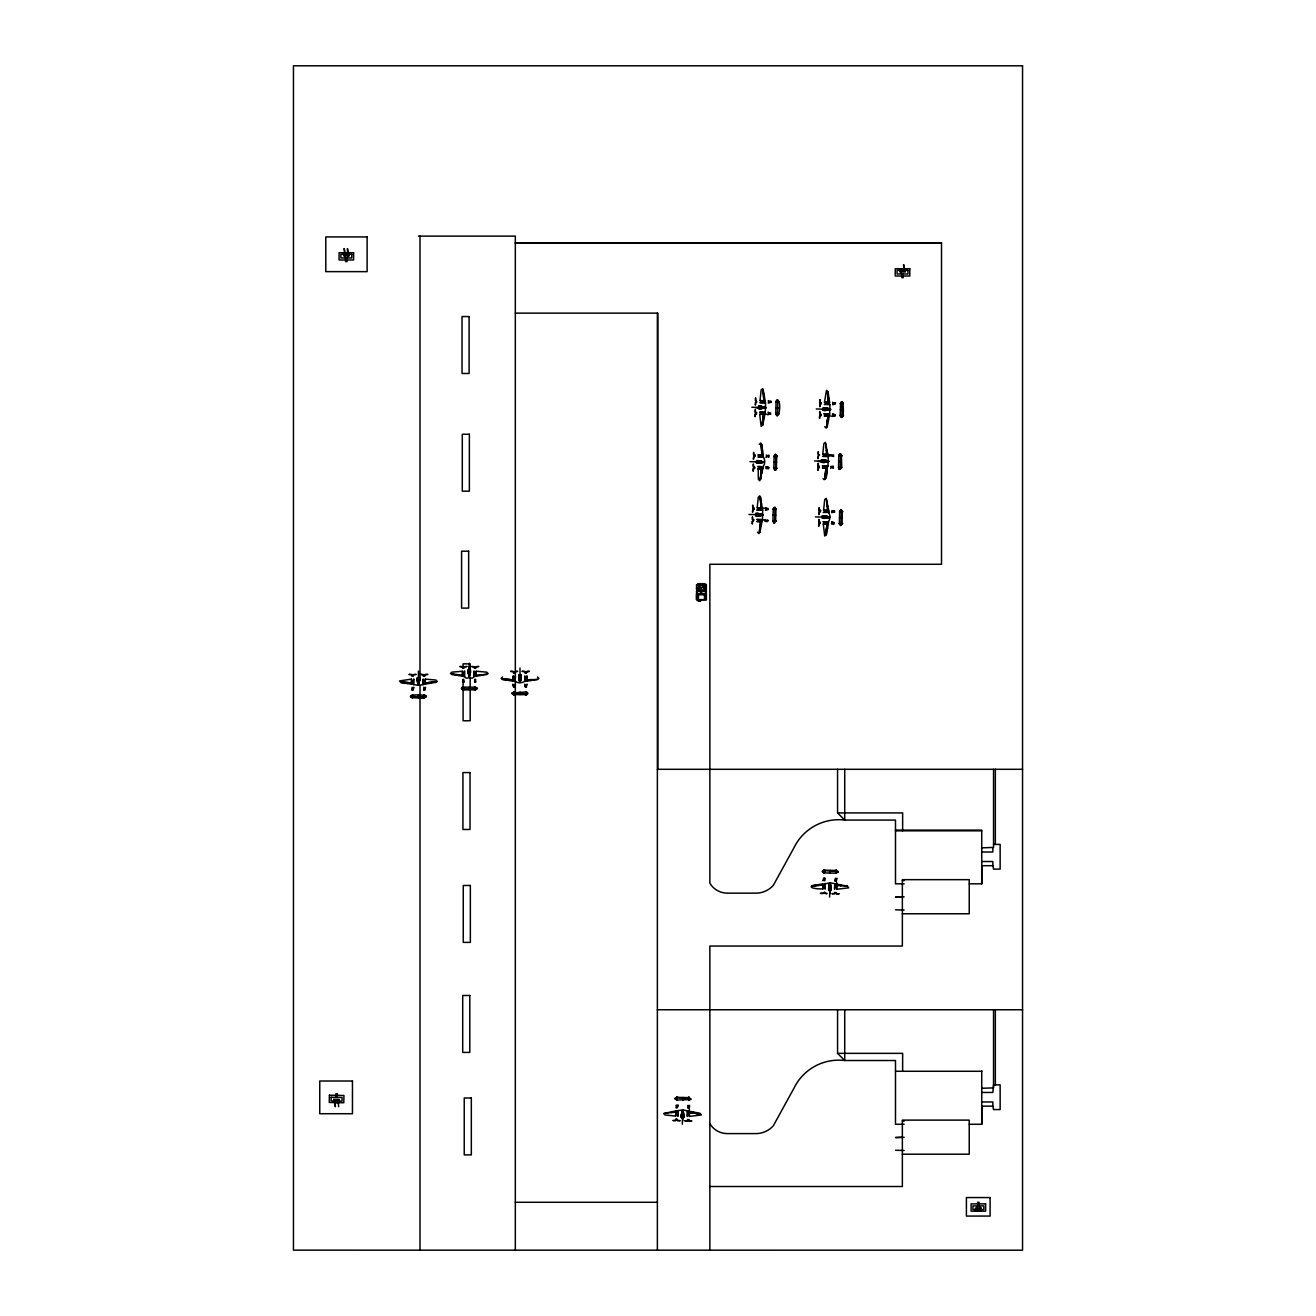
<?xml version="1.0" encoding="UTF-8"?>
<svg xmlns="http://www.w3.org/2000/svg" width="1316" height="1316" viewBox="0 0 1316 1316"><rect width="100%" height="100%" fill="white"/><g stroke="black" fill="none" stroke-linecap="round" stroke-linejoin="round"><path stroke-width="1.5" d="M677.839 1116.264L677.773 1110.655L682.659 1109.931L683.629 1117.662L683.596 1114.06M699.257 600.803L697.727 599.783L700.671 600.803C699.98 601.692 700.885 598.846 700.507 599.948L699.783 601.001L699.783 599.783M698.072 599.783L698.944 600.82L698.385 599.932M698.089 600.984L698.977 599.932M699.503 600.82L699.553 599.932M700.046 600.014L699.01 599.783M700.309 600.82L700.359 599.932M754.562 468.578L753.838 466.736L754.677 467.164M820.378 510.23C821.661 512.171 818.618 508.733 820.46 511.48M821.217 404.094C820.608 402.137 820.987 404.555 820.312 403.041M825.099 883.858L829.968 882.789L830.906 890.488L830.281 883.678L830.807 885.981M835.94 872.919L836.186 869.942L835.907 873.182L824.49 872.903L824.375 869.646L824.375 872.788M675.898 1111.017L675.684 1116.067L675.898 1110.918L663.659 1113.5L665.057 1114.965L675.634 1116.083M688.992 1100.357L688.877 1097.083L688.992 1100.357L690.785 1099.337L689.239 1097.643L677.082 1097.347L676.786 1100.061L675.009 1098.597L677.066 1097.33L677.181 1100.044L677.049 1096.754L677.181 1100.044L688.745 1099.567L688.893 1100.489M824.375 872.146L824.359 869.613L824.194 872.985M413.29 675.963L411.612 675.256M425.019 675.963L423.176 675.898L425.216 675.256M424.591 675.848L424.624 675.141M463.709 667.952C462.311 666.62 465.831 668.1 462.475 667.36M474.188 668.051L476.079 667.36M474.467 667.245L475.454 667.952C475.783 666.719 473.76 666.751 475.866 668.067M514.869 672.904C513.306 672.229 515.247 672.015 513.421 672.904M514.441 672.904L514.869 672.098M525.133 672.904C527.124 671.489 524.508 672.41 526.745 672.015C523.834 673.808 525.709 672.344 526.597 672.904M526.219 672.805L525.133 672.098M752.472 512.171L752.818 509.21L752.653 511.973M753.377 459.333L753.723 456.372L753.558 459.152M755.318 404.933L755.664 401.972L755.499 404.752M818.042 458.642L818.388 455.681L818.207 458.462M818.881 514.605L819.243 511.644L819.062 514.424M819.736 406.66L820.098 403.699L819.917 406.479M411.694 684.238L411.513 679.105L399.521 680.931L400.936 682.51L411.694 684.238L411.497 681.688M462.558 676.128L462.459 671.242L462.558 676.342L450.368 673.595L451.816 672.163L462.426 671.226M513.273 681.178L513.191 676.062L513.273 681.178L502.531 679.451L501.1 678.431L502.531 677M665.106 1113.089L675.93 1112.234M753.772 520.165C751.765 522.156 754.052 517.895 752.999 521.383M753.904 468.545L754.677 467.328M755.845 414.145L756.684 412.5M812.416 885.948L823.076 884.977L812.416 885.948L823.207 883.776L822.944 888.942L823.224 884.599M818.568 467.854L818.585 466.259M821.069 415.691L821.036 414.672L820.279 415.872M754.66 467.97L753.558 467.854M820.23 523.209L819.259 522.337M754.167 456.619L755.022 455.171L754.035 455.336M753.92 509.588L754.117 508.437M774.91 456.504L777.411 456.389L774.121 456.52L773.857 467.937L776.358 468.249L776.736 455.385L775.206 454.382L774.104 456.126L777.411 456.405L775.881 456.29L775.552 468.085L777.131 468.216L775.601 468.134M775.7 413.833C779.171 421.91 782.165 399.126 776.72 400.163C773.331 403.765 784.846 401.166 775.897 401.824M821.036 415.313L820.115 414.392M840.036 415.56L843.457 415.56L840.217 415.264L840.496 403.848L843.194 403.749L842.405 401.841L840.825 402.351L840.48 403.453L843.49 403.749M839.624 511.398L842.339 511.677L841.089 509.637L839.624 511.398L842.931 511.661L839.641 511.792L839.361 523.209L842.635 523.488L839.18 523.505M755.006 456.274L754.15 456.257L755.022 455.171M755.861 412.533L755.647 413.306M820.181 522.616C819.769 521.728 818.996 524.887 819.358 522.008M400.936 682.51L411.579 683.02L407.499 682.56L407.499 683.53M451.799 674.615L462.607 675.042M502.531 679.451L513.174 679.961L502.531 678.842M418.768 684.32L419.426 681.293A11.334 10.512 -54.5 0 0 419.59 679.122L419.59 677.674L418.751 684.435M520.363 681.26L521.169 674.631L520.675 679.55L519.327 679.55L518.833 674.631L519.655 681.26M675.601 1119.932L677.411 1120.13L676.21 1119.209C678.398 1119.735 675.585 1121.298 676.934 1119.159L676.375 1120.229M755.845 413.882L755.697 412.665M755.976 400.936L755.976 402.351L756.947 401.874M818.552 467.591L819.407 466.209M824.589 892.857L824.606 892.034M335.054 1102.446L335.103 1100.16M336.419 1102.479L336.468 1100.192M336.995 1097.363L337.225 1095.192M337.176 1097.363L337.439 1093.744L335.991 1093.711L335.909 1097.347L336.304 1095.899M337.784 1102.512L337.834 1100.225M412.55 698.056L412.319 695.029L410.543 696.082L411.513 697.612L424.328 698.335L424.525 695.029L426.335 696.444L424.311 697.727L424.525 695.029M475.29 686.952L475.092 688.844L474.994 687.166L463.561 687.166L463.397 690.308M525.956 693.581L525.923 695.292L525.709 692.002L514.161 692.841L513.997 691.788M820.263 415.247L820.213 414.063M424.394 696.641C424.344 699.536 424.245 697.085 424.147 695.309C403.732 693.729 414.244 697.48 424.377 697.776M474.138 676.671C472.592 661.471 478.136 682.083 469.286 677.395L470.437 669.795L469.286 677.395C460.485 682.247 465.996 661.372 464.416 676.621M525.972 693.779C525.956 698.039 525.528 687.857 525.874 694.667L513.092 694.552L512.121 693.022L513.898 691.969L514.079 695.292L513.898 691.969M671.67 1112.563L671.686 1111.543M676.26 1119.209L675.667 1120.081L675.832 1119.143M676.802 1110.984L676.868 1110.967M687.495 1110.803L687.297 1116.478L687.495 1110.836L682.659 1109.931L681.293 1117.613L681.507 1114.01M682.313 1124.259L682.659 1109.898L681.54 1113.994A11.334 10.676 -63.5 0 0 681.326 1116.182L681.918 1117.926L682.938 1116.248M682.889 1100.176L682.955 1097.495M682.823 1120.755L682.971 1115.261M682.971 1117.597L683.004 1116.248M682.905 1117.695L683.662 1116.33A11.334 10.676 66.3 0 0 683.563 1114.043L682.988 1110.901M687.396 1120.377L688.992 1120.278L687.725 1120.409M688.515 1111.082L688.219 1114.52L688.794 1111.79M688.597 1100.324L688.729 1098.613M688.515 1120.755L689.008 1119.455M689.206 1113.188L689.354 1111.23L700.063 1113.32L701.428 1114.965L689.321 1116.396L689.337 1109.273M689.255 1112.612L700.03 1113.928L693.499 1113.023L693.532 1112.069M757.917 462.278L756.585 461.291M757.013 515.115L757.029 514.227M775.897 413.652L779.039 413.816L775.798 413.537L776.062 402.12L779.319 402.005L776.177 402.005M776.062 521.021L774.68 520.939L774.91 509.276L776.21 509.193L773.216 509.358L772.953 520.774L776.226 521.037L773.726 520.823M775.93 413.537L779.023 413.816L777.526 413.849L777.756 402.054L776.045 401.725M775.387 509.276C777.591 507.631 769.811 507.318 775.93 509.226L775.634 521.416L773.923 522.962L772.903 521.169L775.634 521.021L774.63 520.922M776.062 413.569L777.953 413.866L775.897 413.833M827.501 410.164C833.521 408.569 821.464 412.352 823.224 409.144C821.513 405.706 833.735 410.362 827.451 408.322M822.599 460.715L821.233 461.62M824.31 408.733L822.582 409.671L824.293 410.345A11.334 10.676 -23.7 0 0 826.481 410.23M823.438 516.678L822.072 517.599M827.254 410.181L827.846 408.585L825.79 408.125M818.98 885.421L818.996 884.401M824.392 893.021C820.033 892.413 832.419 894.37 824.342 893.301M824.375 870.205C819.523 870.221 825.724 875.93 824.375 870.205L836.548 870.501L838.144 871.834L836.302 873.215L836.186 871.834M836.154 870.485L836.203 873.265L836.154 870.485L836.104 871.422L824.293 870.583L824.49 872.903L824.31 870.386M829.59 883.743L828.619 890.471L829.968 882.789L834.805 883.661L834.657 885.471M829.277 890.438L830.248 889.106L830.133 893.613M829.623 897.117L829.968 882.756L828.965 885.948L829.639 883.579M830.199 873.034L830.264 870.353M838.621 455.533L842.026 455.698L840.546 455.632L840.2 467.394L841.796 467.525L840.463 467.591M842.882 415.494C841.5 415.527 843.095 415.659 840.118 415.56C846.517 426.4 841.401 381.179 841.927 415.428L843.457 415.543L840.628 415.297M830.215 890.554L830.972 889.188A11.334 10.676 66.3 0 0 830.873 886.918M838.407 467.542L841.746 467.525L841.385 454.694L839.871 453.691L838.769 455.435L842.026 455.714L839.164 455.714M842.668 403.765L842.816 403.667M841.319 511.727L841.039 523.373L842.602 523.488L841.105 523.521L842.043 523.85L840.694 525.446L839.328 523.604L842.059 523.455L842.322 511.71L839.641 511.792L842.322 511.71M841.812 511.71L842.322 511.611M834.689 881.013L835.446 878.2M835.676 884.22L835.759 884.039M835.907 873.051L836.219 870.518M836.269 880.996L836.96 878.249L836.252 879.203M836.548 885.734L836.647 882.131M840.809 885.948L840.842 884.944L836.663 884.089L836.713 889.287L848.738 887.823L847.372 886.178L840.842 884.944M463.429 687.774L463.561 687.166M514.243 693.055L514.276 692.43M754.101 509.111C752.62 508.173 753.805 508.65 753.032 508.535M755.022 455.566L754.232 454.941M753.328 507.779L754.101 508.058M819.621 454.744C818.42 454.086 818.815 456.57 818.601 455.023M819.753 510.23L819.457 510.986M412.319 695.029L412.566 697.776L412.434 696.641M463.281 687.034C460.304 686.491 462.048 691.574 463.462 689.173M514.062 695.128L514.145 694.174M687.61 1120.245L687.626 1119.455M836.515 893.12L834.936 892.314M463.61 673.085L463.462 676.589L463.939 673.101M836.663 889.271L836.663 884.22M419.475 681.211L418.866 677.756M470.388 672.427L469.713 669.86M463.38 689.847L463.166 687.149L463.38 689.847L475.57 689.847L477.165 688.186L475.389 687.149L475.191 690.456L475.257 688.745L463.462 688.877L463.364 690.258M521.12 677.263L520.445 674.697M776.539 468.183C776.292 472.921 770.896 466.802 776.539 468.183L773.808 468.332M820.477 510.838L819.588 510.279L820.345 512.039M847.372 886.178L836.565 885.471M525.972 692.841L526.022 691.788M755.203 409.72L755.4 412.698L755.368 409.918M753.262 464.12L753.459 467.098L753.426 464.318M752.357 516.958L752.555 519.935L752.522 517.155M819.621 411.464L819.835 414.425L819.786 411.645M817.927 463.429L818.124 466.407L818.091 463.627M818.766 519.409L818.98 522.37L818.93 519.59M412.665 696.115L412.714 695.062M419.623 679.369L419.097 682.609L417.748 682.609L417.287 677.74L418.422 685.274L423.291 684.6L423.226 678.99L423.176 682.724M463.512 688.219L463.561 687.314M470.47 671.489L469.944 674.73L468.611 674.73L468.118 669.795L469.434 677.033M463.38 690.406L463.413 689.14M475.158 690.308L475.158 688.761L475.175 690.406M476.014 676.21L476.178 671.209L486.755 672.163L488.187 673.595L476.014 676.342L476.145 671.226M688.811 1098.005C692.397 1097.199 676.868 1098.909 677.016 1097.33M829.343 890.537L828.636 889.04A11.334 10.676 -63.5 0 1 828.85 886.869M836.038 872.804L836.088 871.834M755.795 412.994L756.651 413.948M769.778 413.882C772.887 415.363 767.82 412.385 767.902 414.688M768.116 456.537C771.242 458.1 765.928 454.958 766.241 457.359M832.666 402.318C832.403 404.604 837.65 401.89 834.574 403.222M830.972 455.879L833.719 456.504M830.922 454.793L833.768 455.056M830.626 466.522L833.456 466.259L832.502 466.933M419.508 680.504L419.59 678.776M767.656 455.912L766.323 454.991L766.603 455.879M834.015 403.239L832.715 402.515M425.348 681.524L425.331 679.105L435.892 680.043L437.323 681.491L425.15 684.238L425.282 679.105M681.326 1116.527L681.408 1114.997M761.224 520.593L758.74 520.544L761.471 520.971M826.826 467.213L824.326 466.538L827.04 467.443M827.632 523.044C830.264 523.34 821.48 522.436 827.896 523.406M828.636 889.386L829.228 885.553L830.56 885.586L831.021 888.81M424.426 694.848L424.278 697.776L424.13 695.062M762.457 456.126C765.813 455.928 755.433 456.734 762.671 455.764M755.45 398.189L755.598 400.936L755.68 398.008M753.509 452.589L753.657 455.336L753.739 452.408M752.604 505.426L752.752 508.173L752.834 505.229M819.884 399.916L820.033 402.663L820.115 399.735M818.174 451.898L818.322 454.645L818.404 451.717M819.029 507.861L819.177 510.608L819.259 507.68M824.211 872.788L824.26 871.916M418.077 684.32L417.501 682.132L418.422 685.274L419.343 682.132L418.422 685.274L413.553 684.6L413.767 678.941L413.405 682.807M463.725 668.067L464.153 667.261M524.771 679.73C525.972 683.843 512.746 684.106 515.296 678.694M410.543 696.082L410.658 696.904M514.194 693.68L514.26 692.759M521.218 676.194L520.527 680.849M771.061 401.347L769.218 401.544M770.765 413.076L767.952 412.319L769.317 413.24M768.215 508.585L765.402 507.811L766.373 508.782M835.38 404.061L832.6 404.686L833.637 403.782M834.525 512.006L831.745 512.631L832.173 511.76M688.679 1099.271L688.646 1099.534M413.553 684.55L413.405 682.823M515.148 681.507L515.346 675.898L515.313 678.661M688.827 1097.643L688.745 1098.35M525.561 672.246L525.495 672.904M461.406 688.186L461.505 689.025M512.121 693.022L512.237 693.861M525.89 694.683C527.913 687.232 527.222 699.569 526.104 691.969M423.982 675.963L423.982 675.092L423.555 675.963M676.885 1100.209L676.967 1097.857M475.389 687.149L475.175 689.847L475.092 688.827M514.095 694.009L514.062 694.371M681.293 1116.001L682.116 1111.28M824.474 879.384C825.033 874.4 825 883.76 824.408 879.861M425.15 684.238L425.348 681.556M526.729 681.178L526.91 676.046L526.729 681.178L537.487 679.451L538.918 678.431L537.471 677M688.942 1106.345L689.584 1105.391L689.255 1108.22M418.11 684.485L417.402 681.293A11.334 10.512 54.5 0 1 417.254 679.122L417.978 677.756M518.882 677.263L519.573 674.697M690.785 1099.337L690.703 1098.498M838.095 872.195L838.012 871.357M676.786 1100.061L677.066 1097.33L677.115 1098.35M413.043 690.061L413.734 687.215L413.043 689.913M424.772 690.061L425.479 687.215L424.772 689.913M514.391 685.011L515.329 684.155L514.622 687.001M526.12 685.011L527.058 684.155L526.367 687.001M760.023 400.574L761.141 389.997L762.622 388.598L765.205 400.837L760.039 400.623L765.073 400.821M757.177 507.762L758.296 497.234L759.76 495.819L762.359 508.075L757.193 507.861L762.227 508.058M828.981 398.37L829.623 402.564L824.474 402.367L826.481 390.326L828.06 391.773L828.981 398.37L827.961 398.337L828.06 391.773M822.747 454.3L823.865 443.706L825.329 442.308L827.912 454.546L822.747 454.3L827.78 454.53M823.586 510.213L824.704 499.669L826.185 498.27L828.767 510.509L823.602 510.312L828.636 510.509M834.574 886.54L834.607 889.336L834.805 883.661M831.021 889.501L830.955 887.922M836.203 879.664L836.269 881.062M676.539 1107.48C675.782 1110.013 676.375 1102.463 676.556 1106.032M827.6 468.002C822.401 471.737 825.757 490.753 826.761 467.953C828.307 468.315 826.234 483.63 823.026 478.629M688.334 1107.266L687.873 1108.105M823.915 879.845L822.961 880.733L823.717 877.92M819.424 523.817L820.213 523.636M754.134 456.422L754.216 455.221M818.42 466.374L818.42 467.789L819.375 467.674M767.919 414.688L769.301 413.833M766.274 457.359L766.669 456.488M824.902 478.679L826.382 468.085L822.418 467.97L826.3 467.92L825.741 472.148L826.744 472.181M830.643 468.414C830.676 466.127 835.594 469.072 832.485 467.591M525.857 694.42L525.857 693.581L525.857 694.568M755.236 416.662L755.351 413.783L755.022 416.465M753.295 471.062L753.41 468.183L753.081 470.865M752.39 523.9L752.439 520.955L752.176 523.702M819.654 418.389L819.72 415.461L819.44 418.208M817.96 470.371L818.009 467.443L817.73 470.174M818.799 526.334L818.865 523.406L818.585 526.153M756.996 510.016L762.704 509.934L762.457 519.672L756.782 519.458L762.425 519.672M823.405 512.45C832.37 507.861 832.008 526.252 823.191 521.909M411.513 679.105L411.48 681.524M753.838 519.738L753.015 519.705M821.118 414.227L820.115 415.675M681.672 1112.991L683.251 1112.727L683.711 1115.935M677.839 1116.248L677.773 1110.655M761.141 412.056L765.27 412.434L765.55 402.712L759.858 402.647L765.501 402.712M761.536 466.933C765.682 467.46 766.126 454.859 760.73 457.211M824.03 413.833L829.639 414.162L829.968 404.44L824.277 404.374L829.935 404.44M823.865 465.782L827.978 466.144L828.258 456.422L822.582 456.356L828.225 456.422M412.056 689.913L412.221 689.008M423.801 689.913L423.966 689.008M462.919 682.033L463.084 681.129M474.665 682.033L474.813 681.129M513.651 686.853L512.944 684.155L513.651 687.001M525.38 686.853L524.689 684.155L525.38 687.001M412.056 690.061L412.171 687.297M423.801 690.061L423.9 687.166M462.919 682.165L463.018 679.286M474.665 682.165L474.763 679.286M689.403 1116.412L689.354 1111.23M764.037 418.455L762.786 424.986L761.141 426.368L759.71 414.26L764.876 414.293L764.02 418.455L763.017 418.439L762.786 424.986M758.69 468.874L762.836 468.677L759.76 480.801L758.361 479.32L758.246 468.578M762.03 521.514L756.848 521.531L762.03 521.514L759.941 532.223L758.855 533.622L757.457 532.158M829.195 416.021L824.129 416.037L829.294 416.021L827.205 426.729L826.119 428.128L824.721 426.664M827.6 528.144L826.349 534.674L824.721 536.04L823.273 523.933L828.438 523.965L827.6 528.144L826.58 528.111L826.349 534.674M698.467 590.473L698.829 591.394L699.174 590.473M677.921 1105.144L677.214 1107.924L677.921 1105.111M524.87 681.507L524.804 675.93L524.706 678.661M463.791 679.418L463.906 682.165M475.537 679.286L475.635 682.165M828.817 403.321L826.3 403.88L829.047 403.107M344.496 253.56L344.627 253.314M344.348 248.609L344.693 252.376L344.118 248.642M348.148 252.261L347.556 248.675M904.322 268.349L903.747 264.713M980.19 1210.342L980.255 1210.457M346.881 257.952L346.881 260.14L345.795 260.14L345.976 257.952M978.726 1204.453L978.726 1205.9M335.218 1106.608L334.955 1102.824L335.465 1106.575M338.261 1102.166L338.245 1102.035M835.495 881.046L835.611 879.664M681.737 1112.514L682.033 1111.494M426.187 696.904L426.302 696.082M477.05 689.025L477.165 688.186M527.765 693.861L527.88 693.022M675.174 1098.12L675.042 1098.959M822.484 870.978L822.352 871.817M764.744 413.602L761.586 413.306L764.744 413.306M829.245 415.116L826.004 415.182L829.113 415.116M765.106 401.742L765.04 401.512M827.83 455.451L828.027 455.385M828.603 511.644L825.445 511.2L828.883 511.496M519.491 680.849L519.08 679.072L520.001 682.214L520.939 678.974L520.001 682.214L519.491 680.948M417.32 678.036L419.508 678.036M518.932 674.993L521.103 674.976L520.001 674.976M819.407 522.518L820.263 522.172M478.794 666.603L475.685 666.768L478.415 666.422M759.2 444.397L760.664 442.999L761.684 444.446L763.264 455.237L758.098 455.023L763.264 455.237M698.303 584.386L698.352 588.581L696.542 589.65L696.542 584.649L706.363 584.649L706.363 589.732M338.344 1103.236L338.656 1106.723M697.529 589.798L698.352 588.548L696.542 588.515L698.944 588.581L698.878 584.649M704.537 584.649L704.537 588.581L706.363 591.213L706.363 599.734L696.542 599.734L696.542 591.213L698.352 588.581M424.476 684.123L423.851 680.981L424.311 684.419M409.095 674.549L412.023 674.647L409.276 674.302M459.942 666.669L462.887 666.768L460.139 666.422M510.674 671.505L513.602 671.604L510.855 671.259M413.29 675.141L412.204 675.848C413.257 674.203 412.204 675.404 411.826 675.963M838.835 893.959L836.104 893.679L839.032 893.728M691.525 1121.1L688.794 1120.821L691.722 1120.87M762.359 508.979L759.019 509.374L762.457 509.045M976.587 1209.42L972.919 1209.536L972.919 1205.9L983.825 1205.9L983.825 1209.536L976.916 1209.536M514.112 681.063L514.178 681.244M526.334 677.937L525.347 677.954L525.906 681.359M832.09 893.761L835.068 893.564L832.288 893.597M684.781 1120.903L687.758 1120.706L684.978 1120.738M412.665 684.123L412.517 684.287M415.84 674.499L413.06 674.746L416.021 674.351M466.686 666.603L463.923 666.85L466.884 666.472M517.418 671.44L514.638 671.686L517.616 671.308M981.736 847.833L993.547 847.438L993.547 769.301M981.736 1088.283L993.547 1087.888L993.547 1009.75M992.84 847.833L992.84 852.011L981.736 852.011M981.736 1092.461L992.84 1092.461L993.547 1084.861L1000.144 1084.845L1000.144 1109.569L993.547 1109.569L992.84 1106.147L981.736 1106.147L981.736 1124.275L969.234 1124.275M840.332 469.351C842.783 464.087 836.219 469.598 839.493 469.434M676.079 1119.965L676.687 1120.048M427.749 674.549L424.821 674.647L427.568 674.302M529.345 671.505L526.4 671.604L529.147 671.259M764.843 408.059L765.813 407.434M824.639 407.976L830.61 409.325L827.961 410.082M760.878 462.837L763.264 462.327L756.47 462.804L764.234 461.998L756.552 460.633L764.234 461.998L761.043 462.837M825.543 462.163L828.537 461.143M762.967 514.671L760.237 515.658M762.819 408.437L765.205 407.927M827.928 461.636L825.691 462.146M759.974 515.675L763.329 514.819L760.023 513.816M826.399 518.126L829.754 517.27L826.432 516.25M760.171 460.88A11.334 10.676 26.5 0 0 757.983 460.666L756.486 461.373M762.951 514.967L758.46 513.569L755.581 514.194M829.376 517.402L824.869 516.004L822.006 516.645M761.997 515.296L757.325 515.856L761.931 515.313M828.406 517.747L826.645 518.109M475.504 682.066L475.471 681.129M765.797 407.73L763.132 406.611M830.231 409.473L827.287 408.305M763.083 408.421L766.175 407.598L759.529 406.216L758.427 406.973M830.61 409.325L824.589 410.345M822.878 462.327L828.899 461.307L826.316 460.403M758.411 407.845L764.777 408.075M821.135 461.554L828.093 461.587M755.565 515.082L757.193 515.888A11.334 10.676 -23.7 0 0 759.217 515.74M821.99 517.517L828.34 517.747M756.881 460.715L756.338 462.689L759.102 462.985M755.795 513.602L755.894 515.724M822.385 516.004L822.368 517.089C821.727 519.738 828.06 517.468 829.754 517.27L815.41 516.925M525.824 681.145L525.347 678.003M514.441 672.081L513.668 672.048M688.449 1111.263L688.613 1112.02M698.434 590.44L699.503 590.621M698.22 590.654L699.224 591.328M820.378 893.284L823.306 893.367L820.559 893.515M673.068 1120.426L675.996 1120.508L673.249 1120.656M777.608 415.642L776.769 415.724M842.043 417.369L841.204 417.468M775.667 470.042L774.828 470.125M774.762 522.863L773.923 522.962M841.171 525.314L840.332 525.413M765.386 407.878L760.171 408.618L763.379 408.19L763.412 406.858L758.526 406.266L759.924 406.266A11.334 10.676 26.5 0 1 762.112 406.479L764.81 407.039M827.813 409.934L823.191 410.247M462.541 667.179L464.285 667.179L462.607 668.002M766.29 468.216C764.02 468.759 771.373 468.809 767.837 468.282M765.386 521.054C763.148 521.613 771.044 521.63 766.455 521.07M835.199 414.82L832.386 414.046L835.117 414.82M768.215 455.895L769.07 455.221L767.738 455.912M766.093 520.511L767.919 520.313M834.344 522.765L831.531 521.991L834.262 522.765M462.952 667.212L463.725 667.261M770.074 401.495L770.979 401.347M766.932 520.462L767.853 520.313M778.036 401.972L776.062 402.12L778.759 402.022M775.173 456.488L774.121 456.52L776.095 456.372M840.727 455.731L840.398 455.632M824.458 402.268L826.925 402.301M824.063 413.816L829.689 414.178M823.207 521.761L828.833 522.123M475.948 675.042L486.755 674.615M526.663 679.829L537.487 679.451M679.994 1120.788L677.033 1120.442L679.813 1120.623M429.345 682.576L435.892 682.51M825.675 516.168A11.334 10.676 26.5 0 0 823.487 515.954L822.056 515.921L826.974 516.53L826.942 517.879L823.734 518.323M474.796 673.101L475.438 673.2M834.854 893.103L835.89 893.136M425.084 682.938C456.093 679.862 412.484 684.468 429.345 682.56L429.345 683.53M823.224 409.144L822.895 408.141L825.527 408.092L822.862 408.7M827.517 460.748L821.151 460.682M766.257 509.276L765.336 510.197L768.182 509.555M832.403 523.455C828.521 524.064 837.157 524.081 833.341 523.554M769.202 402.038L768.182 402.959L771.028 402.334M833.341 415.511L832.321 416.432L835.167 415.79M823.24 885.109C809.011 883.497 805.672 889.106 822.911 888.942M832.781 511.233C828.652 510.411 838.029 510.855 833.258 511.184M823.816 460.074L821.217 459.958L822.648 459.991A11.334 10.676 26.5 0 1 824.819 460.189M758.197 515.823L755.565 515.625L760.533 515.428L760.566 514.079L755.647 513.47L757.078 513.503A11.334 10.676 26.5 0 1 759.266 513.717M759.513 406.266L761.109 406.348L760.22 406.249M823.948 407.993L824.26 408.009A11.334 10.676 26.5 0 1 826.53 408.223M763.609 457.113L757.917 457.047L760.714 457.211M761.52 466.933L757.687 466.637L759.168 466.456M823.092 515.938L824.819 516.053M762.655 509.934L757.029 510.016M829.064 512.385L823.438 512.467M840.496 455.78L838.785 455.83L838.506 467.246L841.187 467.476M758.246 468.578L762.836 468.677M776.193 402.12L776.44 402.005M842.191 403.798L840.496 403.848L843.178 403.765M838.917 455.83L840.496 455.78L838.901 455.714M774.927 509.292L773.216 509.358L775.914 509.259L773.199 508.947M839.773 511.809L840.694 511.776L839.674 511.513M840.184 415.659L842.388 415.461M772.903 521.169L775.634 521.021M839.328 523.604L840.43 523.554M828.29 402.597L827.468 391.773L828.422 402.433L829.623 402.564M826.58 454.579L825.741 443.755M761.026 508.108L760.78 497.284M827.435 510.542L826.58 499.718M823.767 462.294L821.283 462.245L821.513 461.126C819.555 460.353 822.78 464.186 826.103 461.916L826.135 460.567L822.303 459.975M471.671 666.472L474.648 666.85L471.868 666.603M777.147 399.982L777.986 400.113M841.582 401.709L842.405 401.841M775.206 454.382L776.045 454.514M839.871 453.691L840.71 453.823M774.302 507.203L775.14 507.334M840.727 509.654L841.549 509.785M773.676 468.233L774.581 468.216M840.628 403.864L841.549 403.831L840.414 403.551M776.802 456.422L774.104 456.126M773.594 509.226L774.565 509.226M840.496 455.764L841.467 455.731L838.769 455.435M758.23 463.051L761.438 462.59L761.471 461.258L758.279 460.649M698.253 600.984L699.964 601.001L698.714 600.82M760.039 408.651L758.444 408.569L761.059 408.585M823.948 410.329L825.477 410.312M823.092 518.274L824.622 518.257M698.533 599.948L698.631 599.767M700.573 601.001L699.207 600.82M760.319 508.124L764.3 508.19M700.244 601.001L699.783 601.001M418.406 236.123L515.329 236.123L515.329 676.605M515.329 242.769L941.516 242.769L941.516 564.268L709.85 564.268L709.85 883.151A20.234 20.234 0 0 0 727.32 893.153L755.91 893.153A23.31 23.31 0 0 0 773.331 885.323L793.943 847.8A49.778 49.778 0 0 1 844.724 820.065L895.489 820.065L895.489 883.826L904.141 883.826M515.329 243.164L941.516 243.082M343.723 253.972L349.168 253.972M343.723 255.123L349.168 255.123M345.795 259.416L346.881 259.416M899.914 270.01L905.359 270.01M899.914 271.145L905.359 271.145M903.072 275.439L901.986 276.179L901.986 273.991M901.986 275.801L903.072 275.801M515.329 313.142L657.852 313.142L657.852 769.301M840.858 403.732L840.611 403.568M697.825 583.679L704.932 583.679M699.52 583.843L703.122 583.843L703.057 584.765M699.52 584.485L703.122 584.485M703.912 588.252L706.363 588.252M704.537 588.581L704.011 584.649M705.36 589.732L704.537 588.252L706.363 589.584M697.628 590.127L701.362 590.95M696.542 591.213L706.363 591.213M696.97 593.565L700.655 593.565M701.609 593.565L705.557 593.565M696.97 593.977L700.638 593.977M701.625 593.977L705.557 593.977M706.264 594.207L701.609 594.322M700.655 594.322L696.542 594.306L696.625 599.668L706.264 599.668M696.542 596.707L698.418 596.707M696.542 599.093L698.418 599.093L698.418 594.306M706.363 599.093L704.471 599.093L704.471 594.306M469.713 671.341L468.841 671.341L468.841 666.521M519.573 676.177L520.511 674.795M417.978 679.237L418.932 677.855M514.178 693.713L525.824 693.713M412.599 696.756L424.245 696.756M657.375 769.301L1022.548 769.301M837.568 769.301L837.568 812.91L902.644 812.91L902.644 830.824M895.489 830.116L981.736 830.116L981.736 883.826L969.234 883.826M895.489 830.824L981.736 830.824M993.547 844.411L1000.144 844.411L1000.144 869.119L993.547 869.119L992.84 865.698L981.736 865.698L981.736 883.826M981.736 861.519L992.84 861.519L992.84 865.698M902.365 880.601L904.141 880.601M902.118 896.854L895.522 897.101L904.141 896.854M904.141 910.047L895.522 909.817M902.365 913.765L969.234 913.765L969.234 879.664L902.365 879.664L902.365 946.056L709.85 946.056L709.85 1250.2M657.375 1009.75L1022.548 1009.75M837.568 1009.75L837.568 1053.359L902.644 1053.359L902.644 1071.273M895.489 1071.273L981.736 1071.273M981.736 1101.969L992.84 1101.969L992.84 1106.147M902.365 1121.051L904.141 1121.051M904.141 1124.275L895.489 1124.275L895.489 1060.515L844.724 1060.515A49.778 49.778 0 0 0 793.943 1088.25L773.331 1125.772A23.31 23.31 0 0 1 755.91 1133.602L727.32 1133.602A20.234 20.234 0 0 1 709.85 1123.601M902.118 1137.304L895.522 1137.55L904.141 1137.304M904.141 1150.497L895.522 1150.266M902.365 1154.198L969.234 1154.198L969.234 1120.113L902.365 1120.113L902.365 1186.506L709.85 1186.506M515.329 1202.281L657.375 1202.281M977.821 1203.976L978.907 1204.091M977.821 1204.453L978.907 1204.453M975.534 1208.746L980.979 1208.746M975.534 1209.881L980.979 1209.881M975.534 1210.226L980.979 1210.226M761.832 455.27L761.684 444.446M763.017 390.046L763.987 400.706C761.832 369.714 764.859 413.915 763.543 396.609L764.563 396.626M336.123 1095.537L337.225 1095.554M336.123 1095.899L337.209 1095.915M333.738 1100.143L339.199 1100.242M333.721 1101.278L339.166 1101.393M821.381 402.893L820.575 402.482M758.526 406.891L759.858 407.878L755.351 407.763M822.961 408.634L824.31 408.667M751.847 407.253L766.208 407.598M775.93 407.828L778.611 407.894M816.265 408.98L830.626 409.325M840.348 409.556L843.03 409.621M759.529 408.602L759.776 408.602A11.334 10.676 -23.7 0 0 762.063 408.503M763.231 414.178L766.833 414.277M827.665 415.922L831.251 416.004M828.455 420.199L827.435 420.166L827.205 426.729M826.267 450.319L827.27 450.335M761.651 451.01L762.046 455.106L761.076 444.446L761.668 451.01L762.622 451.026M826.284 454.579L829.87 454.662M826.251 456.027L829.837 456.126M821.25 460.616L822.599 460.649M814.571 460.962L828.932 461.307L825.593 460.287M838.654 461.538L841.335 461.603M818.075 461.488L821.842 461.571M822.253 462.311L822.5 462.311A11.334 10.676 -23.7 0 0 824.77 462.212M749.906 461.653L764.267 461.998M773.989 462.229L776.67 462.294M757.917 462.344L756.799 462.887M757.588 463.002L757.835 463.002A11.334 10.676 -23.7 0 0 760.122 462.903M818.552 466.555L819.391 466.637M762.096 472.872L761.076 472.839L761.602 468.595L760.845 479.386M760.697 503.831L761.717 503.864M827.106 506.282L828.126 506.315M756.733 513.503L758.394 513.618M755.68 514.128L757.029 514.161M749.001 514.474L763.362 514.819M773.084 515.066L775.766 515.115M822.105 516.579L823.454 516.612M755.664 515.148L757.013 515.181M839.493 517.501L842.174 517.566M760.434 519.968L764.02 520.05M761.191 525.693L760.171 525.676L759.941 532.223M761.109 412.056L759.628 412.237L765.303 412.434M823.832 465.765L822.352 465.946L828.027 466.16M839.723 523.34L840.414 523.291M774.269 467.97L775.552 468.068M774.581 509.127L773.134 509.062M424.821 674.993L423.407 675.157L425.019 675.141M676.556 1120.015L677.427 1120.081M757.638 460.666L759.168 460.748M838.621 467.361L839.295 467.312M761.503 466.686L760.516 466.604M839.559 467.328L838.637 467.246M761.553 466.686L763.329 466.835M842.043 523.439L840.134 523.274M758.641 468.858L757.753 468.743M822.829 459.958L828.109 460.978M823.668 515.921L828.8 516.892L826.695 516.283M757.259 513.47L762.375 514.457L760.286 513.849M451.816 674.055L458.363 674.664L458.363 675.651M502.531 678.875L513.339 679.879M411.76 682.938L400.952 681.935L407.499 682.576M769.58 402.104L770.962 402.334M833.818 415.56L835.101 415.79M764.876 414.293L759.694 414.343M828.438 523.965L823.257 524.031M843.194 403.732L840.48 403.453M759.2 466.456L760.484 466.604M768.626 401.479L768.264 400.59L769.12 401.544M765.994 520.511L765.106 519.54L765.402 520.429M826.942 402.301L828.504 402.449L827.468 391.773M700.03 1113.928L689.436 1112.448L693.499 1113.04M833.702 511.825L834.607 512.006M763.593 406.677L765.303 407.236M822.336 518.191L823.438 518.29A11.334 10.676 -23.7 0 0 825.625 518.175M837.568 812.91L844.724 820.065L844.724 769.301M837.568 1053.359L844.724 1060.515L844.724 1009.75M468.841 669.86L470.371 670.157L468.381 669.712L468.101 671.242A11.334 10.512 54.5 0 0 468.266 673.397M979.088 1205.703L979.088 1202.265L977.64 1202.265L977.821 1205.9M469.286 663.198L469.286 677.411L468.101 671.473M829.968 882.789L830.824 886.145M682.659 1109.931L683.498 1113.122M519.705 681.441L518.8 676.194M903.072 276.179L902.891 273.991M977.821 1203.729L978.002 1205.9M682.938 1110.72L683.514 1113.287M346.881 260.14L346.7 257.952M470.273 669.828L470.174 663.856L463.084 663.856L463.084 668.067M526.203 685.965L526.367 686.853M514.457 685.965L514.622 686.853M463.742 681.129L463.906 682.033M513.832 672.081L513.799 672.904M688.284 1106.246C687.511 1102.528 688.581 1110.704 688.827 1107.282M677.033 1098.07L677.164 1099.781M903.5 264.746L903.977 268.332M347.325 248.708L347.671 252.327M417.221 679.369L417.369 681.211M521.185 675.667L521.169 675.996A11.334 10.512 -54.5 0 1 521.021 678.234M423.291 684.567L423.176 682.79M424.328 697.052L424.295 697.71M524.706 678.694L524.771 679.681M412.862 675.092L412.928 675.963M475.01 687.429L475.092 688.844M825.083 883.431L825.148 889.139L825.099 883.891M525.758 693.055L525.742 692.249M468.118 670.93L468.167 672.427M417.254 678.809L417.304 680.323M824.458 871.85L824.474 872.113M683.646 1115.063L683.662 1116.577M995.34 769.301L995.34 844.411M995.34 1009.75L995.34 1084.845M981.736 1070.566L981.736 1124.275M979.828 1209.536L979.828 1207.002L979.301 1209.091L977.212 1209.091L976.916 1207.002L976.9 1211.033M979.614 1208.746L979.614 1211.033M978.265 1208.746L978.265 1211.033M903.993 268.859L903.993 271.145M903.253 273.991L903.253 277.627L901.805 277.627L901.805 273.991M902.628 268.859L902.628 271.145M901.592 270.816L901.065 272.906L901.065 270.356M901.263 268.859L901.263 271.145M706.05 584.386L706.05 588.104M705.557 591.213L705.557 594.733L701.609 594.733L701.609 591.213M705.327 590.95L701.625 590.95M704.965 596.625L704.965 597.563M703.303 583.679L703.303 584.649M700.638 591.213L700.655 594.733L696.97 594.733L696.97 591.213M699.355 583.679L699.355 584.649M697.825 596.625L697.825 597.563M657.375 313.142L657.375 1250.2M530.924 679.484L530.924 680.487M520.001 668.018L520.001 682.247M520.001 692.002L520.001 694.667M519.491 674.795L519.491 676.177M518.833 675.75L518.833 675.996A11.334 10.512 54.5 0 0 518.998 678.234M515.329 680.701L515.329 1250.151M509.078 679.484L509.078 680.487M480.192 674.664L480.192 675.651M470.437 670.93L470.437 671.176A11.334 10.512 -54.5 0 1 470.289 673.397M470.174 678.085L470.174 720.773L463.084 720.773L463.084 680.109M469.779 669.959L469.779 671.341M469.286 687.166L469.286 689.831M420.001 236.123L420.001 679.5M420.001 685.652L420.001 1250.151M418.422 671.078L418.422 685.307M418.422 695.062L418.422 697.71M417.912 677.855L417.912 679.237M349.168 252.836L349.168 255.913L343.723 255.913L343.723 252.836M347.802 252.836L347.786 256.867L347.49 254.778L345.401 254.778L344.891 256.867L344.891 254.317M347.062 257.952L347.062 261.588L345.615 261.588L345.615 257.952M346.453 252.836L346.453 255.123M345.795 257.952L345.795 260.14M345.088 252.836L345.088 255.123M835.825 886.951L835.512 884.829L835.825 886.951M705.442 589.897L705.425 591.016L697.447 591.016L697.447 589.897L705.442 589.897M329.411 1095.175L329.263 1102.446L343.805 1102.759L343.953 1095.488L329.411 1095.175M331.188 1097.248L331.106 1100.883L342.012 1101.114L342.094 1097.478L331.188 1097.248M333.754 1099.337L333.688 1102.43L339.15 1102.528L339.215 1099.452L333.754 1099.337M475.257 673.085L475.092 676.309L475.257 673.085M676.654 1111.74L676.868 1114.241L676.786 1111.707M758.822 406.315L758.773 408.503L758.806 406.331M823.75 884.122L823.75 884.122M823.964 884.599L824.178 887.099L823.964 884.566M834.706 893.186L836.45 893.268L834.706 893.186M412.747 680.981L412.467 683.498L412.747 680.981M514.326 677.921L514.046 680.438L514.326 677.921M765.994 466.9L768.758 467.476L765.994 466.9M761.865 401.512L764.399 401.725L761.865 401.512M759.645 467.558L763.148 467.789L759.645 467.558M824.589 455.221L827.106 455.566L824.589 455.221M763.543 414.195L762.178 424.969L763.543 414.195M760.697 521.432L759.332 532.207L760.648 521.432M827.978 415.922L826.596 426.697L828.011 415.938M827.122 523.867L825.741 534.641L827.057 523.867M761.141 472.839L760.237 479.369L761.717 468.776L761.125 472.839M701.823 587.43L701.428 588.63L699.75 587.43L700.392 585.455L702.464 585.455L703.106 587.43L701.823 587.43M683.547 1117.366L681.392 1117.317L683.563 1117.333M830.857 890.225L828.702 890.175L830.873 890.208M420.643 674.368L423.785 674.746L420.643 674.368M522.238 671.308L525.364 671.686L522.238 671.308M1022.548 65.8L293.452 65.8L293.452 1250.151L1022.548 1250.2L1022.548 65.8M367.115 236.929L325.792 236.929L325.792 271.639L367.115 271.639L367.115 236.929M353.609 252.705L339.067 252.705L339.067 259.976L353.609 259.976L353.609 252.705M351.783 254.317L340.877 254.317L340.877 257.952L351.783 257.952L351.783 254.317M909.8 268.744L895.258 268.744L895.258 276.015L909.8 276.015L909.8 268.744M905.359 268.859L899.914 268.859L899.914 271.951L905.359 271.951L905.359 268.859M907.974 270.356L897.068 270.356L897.068 273.991L907.974 273.991L907.974 270.356M469.105 316.564L462.031 316.564L462.031 373.481L469.105 373.481L469.105 316.564M469.368 434.247L462.294 434.247L462.294 491.164L469.368 491.164L469.368 434.247M468.66 551.207L461.587 551.207L461.587 608.107L468.66 608.107L468.66 551.207M470.026 772.558L462.936 772.558L462.936 829.475L470.026 829.475L470.026 772.558M470.355 885.471L463.265 885.471L463.265 942.388L470.355 942.388L470.355 885.471M469.796 995.488L462.706 995.488L462.706 1052.405L469.796 1052.405L469.796 995.488M352.458 1081.012L319.755 1081.012L319.755 1113.714L352.458 1113.714L352.458 1081.012M471.325 1097.988L464.235 1097.988L464.235 1154.889L471.325 1154.889L471.325 1097.988M990.093 1197.56L966.405 1197.56L966.405 1216.066L990.093 1216.066L990.093 1197.56M985.635 1203.877L971.093 1203.877L971.093 1211.148L985.635 1211.148L985.635 1203.877M980.979 1207.94L975.534 1207.94L975.534 1211.033L980.979 1211.033L980.979 1207.94M761.29 507.943L760.171 497.267L761.141 507.927"/></g></svg>
